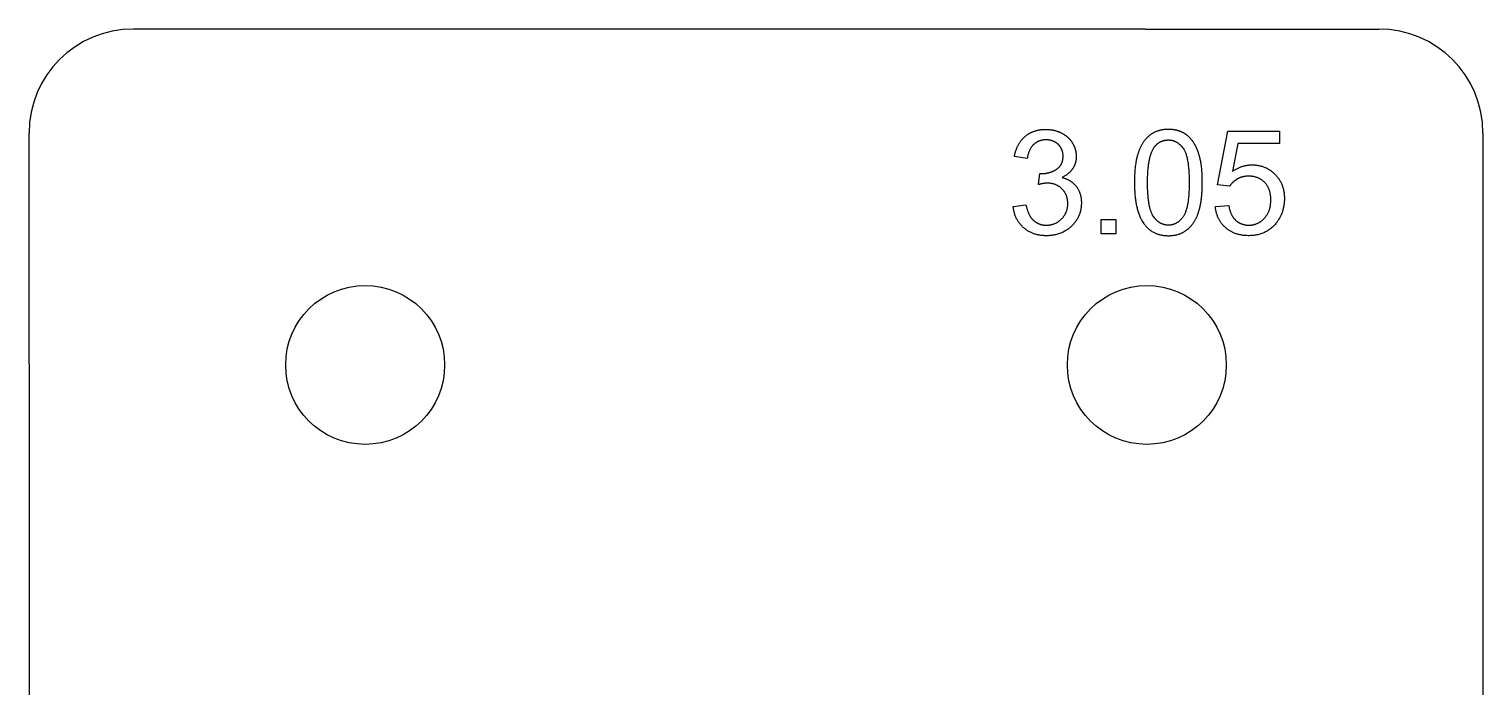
# Model space of a CAD drawing. Header units: millimetres. Extents: x 10 to 192, y -91 to 170.
# Drawn here: x 118.35 to 146.25, y 134.64 to 147.27 of the extents above; entities that cross this region are included whole.
import ezdxf

# ---------------------------------------------------------------- set-up
doc = ezdxf.new("R2010")
doc.units = ezdxf.units.MM
doc.layers.add('Sketch plane 01', color=7, linetype='Continuous')

msp = doc.modelspace()

# ---------------------------------------------------------------- linework, layer by layer
at = {"layer": 'Sketch plane 01'}
for p, q in [((139.364, 147.271), (120.35, 147.271)), ((139.775, 147.271), (139.364, 147.271)), ((139.775, 147.271), (144.25, 147.271)), ((118.35, 140.843), (118.35, 145.271)), ((141.159, 144.282), (141.352, 145.309)), ((141.352, 145.309), (142.346, 145.309)), ((142.346, 145.309), (142.346, 145.074)), ((146.25, 145.271), (146.25, 139.861)), ((137.505, 144.783), (137.259, 144.826)), ((141.548, 145.074), (141.441, 144.537)), ((142.346, 145.074), (141.548, 145.074)), ((137.719, 144.284), (137.746, 144.499)), ((141.389, 144.252), (141.159, 144.282)), ((137.235, 143.865), (137.48, 143.898)), ((141.115, 143.861), (141.373, 143.883)), ((138.924, 143.617), (139.204, 143.617)), ((138.924, 143.337), (138.924, 143.617)), ((139.204, 143.617), (139.204, 143.337)), ((139.204, 143.337), (138.924, 143.337)), ((118.35, 140.843), (118.35, 112.107)), ((146.25, 140.797), (146.25, 112.107))]:
    msp.add_line(p, q, dxfattribs=at)
for centre in [(124.8, 140.821), (139.8, 140.821)]:
    msp.add_circle(centre, 1.525, dxfattribs=at)
for centre, start, end in [((120.35, 145.271), 90, 180), ((144.25, 145.271), 0, 90)]:
    msp.add_arc(centre, 2, start, end, dxfattribs=at)
for points, knots in [([(137.259, 144.826), (137.304, 145.073), (137.464, 145.209), (137.623, 145.344), (137.861, 145.344), (138.024, 145.344), (138.162, 145.274), (138.3, 145.204), (138.373, 145.083), (138.446, 144.961), (138.446, 144.825), (138.446, 144.695), (138.376, 144.589), (138.306, 144.483), (138.17, 144.42), (138.347, 144.379), (138.446, 144.25), (138.544, 144.121), (138.544, 143.928), (138.544, 143.666), (138.353, 143.484), (138.162, 143.302), (137.87, 143.302), (137.607, 143.302), (137.433, 143.459), (137.259, 143.616), (137.235, 143.865)], [0, 0, 0, 0.090483, 0.090483, 0.180966, 0.180966, 0.243369, 0.243369, 0.305771, 0.305771, 0.368173, 0.368173, 0.427455, 0.427455, 0.486737, 0.486737, 0.558592, 0.558592, 0.630446, 0.630446, 0.727602, 0.727602, 0.824757, 0.824757, 0.912379, 0.912379, 1, 1, 1]), ([(137.746, 144.499), (137.771, 144.496), (137.786, 144.496), (137.942, 144.496), (138.068, 144.578), (138.193, 144.66), (138.193, 144.83), (138.193, 144.965), (138.102, 145.054), (138.011, 145.143), (137.866, 145.143), (137.723, 145.143), (137.628, 145.053), (137.532, 144.963), (137.505, 144.783)], [0, 0, 0, 0.018224, 0.018224, 0.208747, 0.208747, 0.39927, 0.39927, 0.550164, 0.550164, 0.701059, 0.701059, 0.850529, 0.850529, 1, 1, 1]), ([(139.852, 145.227), (139.996, 145.344), (140.214, 145.344), (140.375, 145.344), (140.496, 145.28), (140.617, 145.215), (140.696, 145.093), (140.775, 144.971), (140.82, 144.796), (140.865, 144.62), (140.865, 144.323), (140.865, 143.971), (140.793, 143.755), (140.721, 143.539), (140.577, 143.421), (140.433, 143.303), (140.214, 143.303), (139.925, 143.303), (139.76, 143.511), (139.562, 143.76), (139.562, 144.323), (139.562, 144.678), (139.635, 144.894), (139.708, 145.11), (139.852, 145.227)], [0, 0, 0, 0.092268, 0.092268, 0.160315, 0.160315, 0.228363, 0.228363, 0.29641, 0.29641, 0.364457, 0.364457, 0.444991, 0.444991, 0.525524, 0.525524, 0.606057, 0.606057, 0.712101, 0.712101, 0.839542, 0.839542, 0.919771, 0.919771, 1, 1, 1]), ([(140.214, 143.505), (140.383, 143.505), (140.498, 143.669), (140.613, 143.832), (140.613, 144.323), (140.613, 144.817), (140.498, 144.979), (140.383, 145.141), (140.211, 145.141), (140.042, 145.141), (139.941, 144.998), (139.814, 144.815), (139.814, 144.323), (139.814, 143.831), (139.929, 143.668), (140.045, 143.505), (140.214, 143.505)], [0, 0, 0, 0.11402, 0.11402, 0.22804, 0.22804, 0.342694, 0.342694, 0.457347, 0.457347, 0.570181, 0.570181, 0.713454, 0.713454, 0.856727, 0.856727, 1, 1, 1]), ([(141.441, 144.537), (141.621, 144.663), (141.818, 144.663), (142.08, 144.663), (142.26, 144.481), (142.44, 144.3), (142.44, 144.015), (142.44, 143.744), (142.282, 143.546), (142.09, 143.303), (141.757, 143.303), (141.484, 143.303), (141.312, 143.456), (141.139, 143.609), (141.115, 143.861)], [0, 0, 0, 0.111378, 0.111378, 0.258859, 0.258859, 0.406339, 0.406339, 0.546763, 0.546763, 0.718487, 0.718487, 0.859243, 0.859243, 1, 1, 1]), ([(137.624, 143.597), (137.726, 143.505), (137.872, 143.505), (138.045, 143.505), (138.164, 143.625), (138.283, 143.745), (138.283, 143.922), (138.283, 144.091), (138.173, 144.201), (138.062, 144.311), (137.892, 144.311), (137.822, 144.311), (137.719, 144.284)], [0, 0, 0, 0.163934, 0.163934, 0.35851, 0.35851, 0.553086, 0.553086, 0.738682, 0.738682, 0.924277, 0.924277, 1, 1, 1]), ([(141.373, 143.883), (141.401, 143.695), (141.505, 143.6), (141.61, 143.505), (141.757, 143.505), (141.934, 143.505), (142.057, 143.639), (142.18, 143.772), (142.18, 143.993), (142.18, 144.203), (142.062, 144.325), (141.944, 144.446), (141.753, 144.446), (141.634, 144.446), (141.539, 144.392), (141.443, 144.338), (141.389, 144.252)], [0, 0, 0, 0.123182, 0.123182, 0.246364, 0.246364, 0.394638, 0.394638, 0.542912, 0.542912, 0.683864, 0.683864, 0.824817, 0.824817, 0.912408, 0.912408, 1, 1, 1])]:
    msp.add_open_spline(points, degree=2, knots=knots, dxfattribs=at)
msp.add_open_spline([(137.48, 143.898), (137.523, 143.689), (137.624, 143.597)], degree=2, dxfattribs=at)

doc.saveas('drawing.dxf')
